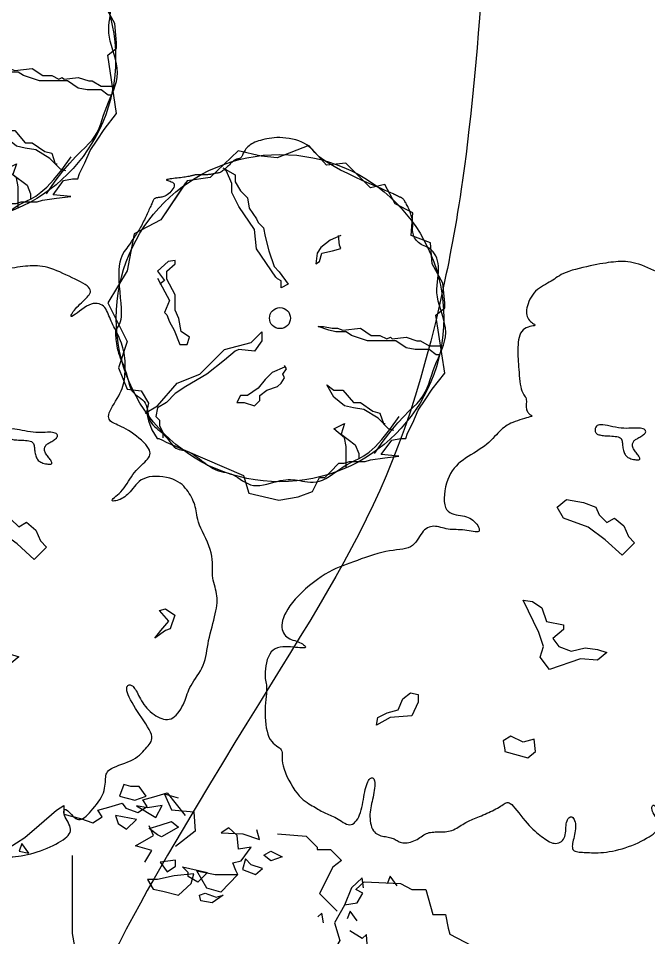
# Model space of a CAD drawing. Header units: metres. Extents: x 10 to 239, y 2 to 253.
# Drawn here: x 28.15 to 33.62, y 44.35 to 52.33 of the extents above; entities that cross this region are included whole.
import ezdxf

# ---------------------------------------------------------------- set-up
doc = ezdxf.new("R2010")
doc.units = ezdxf.units.M
doc.header["$MEASUREMENT"] = 0
doc.layers.add('1', color=7, linetype='Continuous')
doc.layers.add('cot200', color=9, linetype='Continuous')
doc.layers.add('bloques ARBOLES', color=7, linetype='Continuous', true_color=0xb8d897)

# ---------------------------------------------------------------- blocks, each defined once
blk = doc.blocks.new('ARBOL22')
for points in [[(-0.1967, 2.2503), (-0.1308, 2.2338), (-0.0828, 2.2503), (-0.1128, 2.2918), (-0.1487, 2.2918), (-0.1787, 2.3)], [(-0.0147, 2.2102), (-0.0769, 2.2007), (-0.1248, 2.2089), (-0.041, 2.1592)], [(-0.1668, 2.1096), (-0.1248, 2.1509), (-0.2146, 2.1676), (-0.2028, 2.1343)], [(-0.017, 2.0763), (-0.0351, 2.0847), (-0.0702, 2.1116), (-0.0231, 2.1261), (0.0249, 2.1427), (0.0549, 2.1178)], [(-0.6257, 2.0149), (-0.5839, 2.0067), (-0.6139, 2.0482)], [(0.4494, 1.974), (0.4194, 1.9988), (0.4494, 2.0155), (0.4973, 1.9906)], [(0.0068, 1.9268), (0.0427, 1.9517), (0.0427, 1.9765), (-0.0231, 1.9683)], [(0.4133, 1.9409), (0.3654, 1.9575), (0.3415, 1.9824), (0.3286, 1.9377), (0.3835, 1.916)], [(0.072, 1.9491), (0.1797, 1.9244), (0.1379, 1.8829), (0.0959, 1.9078), (0.0959, 1.9244)], [(0.1206, 1.9186), (0.0368, 1.9103), (-0.035, 1.8937), (-0.077, 1.8937), (-0.0531, 1.8523), (-0.0111, 1.8439), (0.0548, 1.8275), (0.1086, 1.877)], [(0.1447, 1.8275), (0.1686, 1.8357), (0.2165, 1.8191), (0.2465, 1.8275), (0.1986, 1.7944), (0.1506, 1.8026)]]:
    blk.add_lwpolyline(points, close=True)
for points in [[(-0.6732, 2.028), (-0.6014, 2.0743), (-0.5401, 2.1264), (-0.466, 2.1903), (-0.4347, 2.2112), (-0.4342, 2.1736), (-0.3629, 2.1548), (-0.3112, 2.137), (-0.2708, 2.1624), (-0.2896, 2.1911), (-0.2424, 2.2037), (-0.1859, 2.2209), (-0.1705, 2.1987), (-0.1189, 2.1808), (-0.0785, 2.2063), (-0.0973, 2.235), (-0.0501, 2.2475), (0.0064, 2.2647), (0.084, 2.1677)], [(0.0549, 2.242), (-0.0051, 2.2587), (0.0249, 2.1923), (0.1207, 2.184), (0.1267, 2.1012), (0.0417, 2.0356)], [(-0.089, 1.9683), (-0.059, 2.0179), (-0.1292, 2.038), (-0.052, 2.0826), (-0.0706, 2.1231)], [(0.3079, 1.915), (0.2359, 1.8405), (0.1761, 1.857), (0.1341, 1.9316), (0.212, 1.915), (0.3079, 1.915), (0.2995, 1.9326), (0.2876, 1.9657), (0.3235, 1.974), (0.3654, 2.032), (0.3115, 2.0237), (0.3056, 2.0817), (0.2697, 2.1148), (0.2378, 2.0931), (0.3294, 2.0899), (0.4014, 2.0651), (0.3894, 2.1066)], [(0.4776, 2.089), (0.6005, 2.0795), (0.6477, 2.0323), (0.6477, 2.0228), (0.7044, 2.0228), (0.7517, 1.9756), (0.7139, 1.9473), (0.6572, 1.8339), (0.7328, 1.7583)], [(-0.0949, 0.3639), (-0.2008, 0.6417), (-0.3384, 1.3293), (-0.3973, 1.6633), (-0.3973, 1.9973)], [(0.8453, 1.8594), (0.8394, 1.9008), (0.794, 1.8588), (0.764, 1.7842), (0.722, 1.7097), (0.7444, 1.6342), (0.7205, 1.5928), (0.7505, 1.5596), (0.7984, 1.568), (0.8643, 1.5762), (0.8582, 1.6591), (0.8402, 1.6424), (0.7864, 1.6755)], [(0.9891, 1.8677), (0.9591, 1.9092), (0.9472, 1.8759)], [(0.7643, 1.7857), (0.8183, 1.7939), (0.8422, 1.8352), (0.8122, 1.8519), (0.8481, 1.885), (1.0039, 1.8767), (1.0519, 1.8519), (1.1118, 1.8519), (1.1416, 1.7441), (1.1957, 1.7441), (1.2075, 1.6862), (1.2136, 1.6613), (1.3393, 1.5951)], [(0.6741, 1.7097), (0.6681, 1.751), (0.6502, 1.7346)], [(0.8179, 1.7179), (0.7879, 1.7594), (0.776, 1.7262)]]:
    blk.add_lwpolyline(points)
blk = doc.blocks.new('ARB5')
for points in [[(672, -3702), (710, -3685), (744, -3668), (776, -3650), (806, -3631), (835, -3610), (862, -3588), (890, -3563), (918, -3536), (947, -3507), (977, -3475), (1008, -3441), (1041, -3407), (1076, -3372), (1114, -3336), (1154, -3301), (1197, -3267), (1242, -3234), (1290, -3202), (1340, -3170), (1391, -3139), (1442, -3108), (1492, -3077), (1541, -3045), (1588, -3012), (1633, -2977), (1675, -2941), (1714, -2902), (1751, -2861), (1784, -2815), (1815, -2766), (1842, -2712), (1867, -2653), (1888, -2588), (1906, -2520), (1920, -2450), (1929, -2380), (1933, -2312), (1931, -2249), (1924, -2191), (1909, -2142), (1888, -2103), (1861, -2072), (1829, -2049), (1794, -2032), (1755, -2019), (1716, -2010), (1675, -2003), (1636, -1996), (1598, -1988), (1561, -1980), (1527, -1969), (1494, -1958), (1463, -1944), (1434, -1928), (1406, -1909), (1381, -1887), (1357, -1863), (1336, -1837), (1318, -1810), (1303, -1783), (1294, -1758), (1290, -1735), (1292, -1717), (1300, -1703), (1316, -1695), (1339, -1693), (1367, -1694), (1400, -1699), (1436, -1706), (1474, -1713), (1515, -1720), (1555, -1727), (1596, -1731), (1636, -1734), (1675, -1735), (1714, -1736), (1752, -1737), (1790, -1739), (1826, -1741), (1862, -1746), (1897, -1752), (1931, -1760), (1965, -1768), (1997, -1777), (2029, -1785), (2061, -1791), (2092, -1796), (2122, -1798), (2152, -1796), (2181, -1790), (2210, -1781), (2238, -1769), (2265, -1752), (2291, -1732), (2315, -1708), (2339, -1679), (2362, -1648), (2384, -1613), (2406, -1577), (2429, -1541), (2455, -1506), (2483, -1473), (2515, -1444), (2551, -1420), (2593, -1401), (2640, -1388), (2691, -1378), (2746, -1370), (2806, -1363), (2869, -1356), (2935, -1347), (3005, -1335), (3077, -1318), (3151, -1298), (3226, -1276), (3302, -1251), (3377, -1224), (3452, -1198), (3524, -1171), (3595, -1146), (3662, -1121), (3728, -1098), (3792, -1075), (3855, -1050), (3917, -1023), (3981, -993), (4047, -958), (4114, -919), (4185, -873), (4257, -823), (4330, -768), (4402, -709), (4473, -648), (4540, -586), (4604, -523), (4662, -461), (4713, -399), (4759, -339), (4797, -281), (4830, -225), (4857, -172), (4878, -120), (4893, -72), (4903, -26), (4907, 17), (4907, 56), (4901, 93), (4892, 126), (4879, 157), (4861, 184), (4841, 208), (4818, 229), (4792, 247), (4763, 263), (4734, 276), (4703, 288), (4672, 299), (4641, 310), (4611, 321), (4582, 333), (4554, 346), (4529, 360), (4508, 374), (4491, 387), (4478, 400), (4471, 412), (4471, 421), (4478, 428), (4492, 432), (4514, 433), (4542, 432), (4575, 429), (4613, 426), (4655, 422), (4700, 417), (4747, 413), (4795, 411), (4844, 410), (4892, 412), (4940, 418), (4985, 429), (5028, 446), (5066, 471), (5101, 503), (5130, 545), (5154, 593), (5174, 647), (5189, 704), (5201, 762), (5208, 818), (5213, 871), (5214, 919), (5213, 960), (5210, 995), (5205, 1026), (5200, 1054), (5195, 1082), (5190, 1111), (5187, 1143), (5186, 1179), (5187, 1221), (5190, 1268), (5195, 1321), (5200, 1377), (5205, 1437), (5210, 1500), (5213, 1566), (5214, 1632), (5213, 1700), (5209, 1767), (5202, 1834), (5192, 1898), (5179, 1958), (5162, 2014), (5143, 2065), (5120, 2110), (5093, 2147), (5065, 2178), (5035, 2204), (5006, 2226), (4978, 2246), (4953, 2264), (4932, 2283), (4917, 2303), (4907, 2326), (4903, 2352), (4902, 2381), (4902, 2414), (4902, 2452), (4900, 2495), (4895, 2543), (4884, 2596), (4866, 2656), (4843, 2720), (4814, 2786), (4781, 2854), (4745, 2920), (4707, 2984), (4668, 3044), (4629, 3097), (4590, 3143), (4553, 3182), (4516, 3214), (4481, 3242), (4446, 3266), (4413, 3287), (4381, 3306), (4350, 3324), (4321, 3341), (4292, 3359), (4265, 3376), (4238, 3393), (4212, 3409), (4186, 3424), (4159, 3438), (4133, 3451), (4106, 3463), (4079, 3474), (4051, 3485), (4023, 3496), (3995, 3507), (3966, 3520), (3936, 3534), (3906, 3551), (3876, 3569), (3846, 3590), (3815, 3610), (3784, 3630), (3754, 3647), (3724, 3661), (3694, 3670), (3666, 3673), (3638, 3670), (3611, 3660), (3585, 3644), (3561, 3622), (3539, 3595), (3518, 3564), (3499, 3528), (3482, 3489), (3467, 3447), (3454, 3402), (3442, 3356), (3432, 3308), (3423, 3259), (3414, 3211), (3405, 3163), (3397, 3116), (3387, 3071), (3378, 3028), (3368, 2988), (3357, 2951), (3346, 2917), (3333, 2887), (3321, 2862), (3307, 2842), (3292, 2827), (3277, 2817), (3263, 2813), (3248, 2813), (3235, 2820), (3224, 2831), (3215, 2848), (3208, 2870), (3204, 2898), (3203, 2929), (3204, 2965), (3208, 3003), (3213, 3043), (3220, 3085), (3227, 3127), (3236, 3168), (3245, 3208), (3254, 3247), (3263, 3286), (3271, 3324), (3279, 3362), (3285, 3400), (3290, 3440), (3293, 3480), (3293, 3521), (3292, 3563), (3288, 3604), (3281, 3645), (3273, 3684), (3262, 3720), (3248, 3753), (3231, 3782), (3212, 3806), (3191, 3826), (3168, 3842), (3143, 3855), (3118, 3866), (3091, 3874), (3064, 3880), (3038, 3886), (3011, 3891), (2986, 3896), (2961, 3901), (2936, 3906), (2913, 3912), (2890, 3918), (2869, 3925), (2849, 3933), (2830, 3943), (2812, 3953), (2794, 3963), (2776, 3974), (2758, 3984), (2738, 3992), (2717, 3999), (2693, 4004), (2667, 4006), (2639, 4006), (2609, 4003), (2579, 3998), (2548, 3991), (2517, 3981), (2486, 3970), (2457, 3957), (2430, 3942), (2404, 3926), (2379, 3909), (2354, 3892), (2331, 3875), (2307, 3860), (2283, 3846), (2259, 3834), (2234, 3825), (2208, 3818), (2181, 3813), (2153, 3809), (2125, 3807), (2096, 3806), (2067, 3806), (2037, 3806), (2007, 3806), (1976, 3805), (1945, 3804), (1914, 3802), (1883, 3799), (1852, 3794), (1822, 3787), (1791, 3777), (1762, 3765), (1732, 3751), (1703, 3736), (1675, 3719), (1646, 3701), (1619, 3684), (1592, 3666), (1565, 3650), (1538, 3634), (1512, 3620), (1486, 3607), (1460, 3594), (1433, 3582), (1405, 3570), (1377, 3558), (1348, 3546), (1317, 3533), (1285, 3520), (1252, 3507), (1219, 3493), (1185, 3478), (1151, 3463), (1117, 3448), (1083, 3432), (1050, 3416), (1017, 3400), (986, 3383), (955, 3367), (926, 3351), (899, 3335), (874, 3319), (852, 3305), (832, 3291), (814, 3280), (796, 3271), (779, 3266), (762, 3266), (742, 3272), (721, 3284), (696, 3305), (668, 3334), (636, 3370), (601, 3412), (565, 3457), (527, 3505), (489, 3553), (451, 3601), (413, 3645), (376, 3685), (341, 3722), (307, 3755), (274, 3785), (241, 3813), (210, 3838), (179, 3863), (148, 3886), (119, 3909), (89, 3930), (60, 3951), (31, 3969), (2, 3985), (-26, 3998), (-55, 4008), (-83, 4014), (-111, 4015), (-139, 4012), (-166, 4005), (-191, 3994), (-214, 3979), (-235, 3961), (-253, 3939), (-267, 3914), (-278, 3886), (-285, 3856), (-290, 3824), (-293, 3790), (-295, 3757), (-298, 3723), (-300, 3690), (-305, 3659), (-311, 3630), (-319, 3604), (-329, 3581), (-341, 3561), (-353, 3545), (-367, 3534), (-380, 3528), (-394, 3527), (-409, 3531), (-422, 3541), (-435, 3556), (-447, 3575), (-457, 3597), (-466, 3623), (-471, 3652), (-475, 3683), (-475, 3715), (-473, 3750), (-468, 3784), (-462, 3820), (-455, 3855), (-448, 3890), (-440, 3924), (-432, 3957), (-426, 3988), (-420, 4017), (-417, 4044), (-415, 4068), (-416, 4091), (-420, 4110), (-426, 4127), (-437, 4141), (-451, 4152), (-469, 4160), (-490, 4166), (-514, 4171), (-541, 4174), (-569, 4176), (-599, 4177), (-631, 4179), (-663, 4181), (-696, 4183), (-731, 4185), (-768, 4187), (-807, 4187), (-848, 4187), (-891, 4186), (-937, 4184), (-987, 4179), (-1039, 4173), (-1093, 4165), (-1149, 4155), (-1207, 4143), (-1266, 4128), (-1326, 4112), (-1386, 4094), (-1446, 4073), (-1506, 4051), (-1564, 4027), (-1621, 4002), (-1675, 3976), (-1727, 3949), (-1776, 3922), (-1820, 3895), (-1860, 3869), (-1896, 3843), (-1927, 3817), (-1952, 3790), (-1972, 3763), (-1986, 3736), (-1993, 3708), (-1995, 3678), (-1990, 3647), (-1980, 3616), (-1966, 3583), (-1949, 3551), (-1932, 3519), (-1915, 3487), (-1899, 3457), (-1886, 3428), (-1878, 3400), (-1874, 3376), (-1873, 3354), (-1877, 3337), (-1884, 3324), (-1894, 3317), (-1908, 3317), (-1924, 3324), (-1943, 3338), (-1964, 3358), (-1987, 3383), (-2012, 3409), (-2038, 3435), (-2064, 3459), (-2091, 3480), (-2118, 3494), (-2144, 3501), (-2170, 3500), (-2197, 3493), (-2223, 3479), (-2251, 3460), (-2279, 3436), (-2309, 3408), (-2340, 3376), (-2372, 3341), (-2406, 3303), (-2439, 3263), (-2472, 3222), (-2504, 3179), (-2533, 3136), (-2559, 3093), (-2580, 3050), (-2597, 3008), (-2610, 2967), (-2620, 2927), (-2626, 2888), (-2631, 2852), (-2633, 2817), (-2635, 2783), (-2637, 2752), (-2639, 2723), (-2643, 2696), (-2649, 2671), (-2658, 2647), (-2671, 2625), (-2689, 2603), (-2714, 2583), (-2746, 2563), (-2785, 2544), (-2830, 2525), (-2880, 2505), (-2933, 2486), (-2988, 2465), (-3042, 2444), (-3094, 2422), (-3142, 2398), (-3186, 2372), (-3224, 2345), (-3259, 2317), (-3290, 2288), (-3319, 2260), (-3345, 2231), (-3369, 2203), (-3392, 2176), (-3415, 2150), (-3436, 2124), (-3455, 2098), (-3470, 2072), (-3481, 2043), (-3487, 2012), (-3486, 1978), (-3477, 1939), (-3461, 1896), (-3438, 1849), (-3408, 1799), (-3375, 1745), (-3338, 1690), (-3299, 1633), (-3260, 1576), (-3222, 1519), (-3186, 1463), (-3153, 1408), (-3123, 1355), (-3096, 1305), (-3072, 1258), (-3053, 1215), (-3039, 1176), (-3029, 1141), (-3024, 1112), (-3024, 1088), (-3029, 1068), (-3036, 1053), (-3046, 1042), (-3058, 1035), (-3071, 1032), (-3085, 1032), (-3100, 1036), (-3114, 1042), (-3128, 1051), (-3142, 1064), (-3156, 1079), (-3170, 1097), (-3185, 1118), (-3199, 1141), (-3213, 1167), (-3228, 1195), (-3243, 1226), (-3259, 1257), (-3277, 1290), (-3296, 1324), (-3317, 1358), (-3340, 1391), (-3366, 1425), (-3395, 1457), (-3425, 1489), (-3457, 1519), (-3491, 1547), (-3525, 1573), (-3560, 1597), (-3595, 1618), (-3631, 1636), (-3666, 1650), (-3701, 1661), (-3736, 1667), (-3770, 1668), (-3804, 1663), (-3837, 1653), (-3869, 1637), (-3901, 1614), (-3931, 1586), (-3960, 1553), (-3987, 1517), (-4013, 1477), (-4036, 1436), (-4058, 1395), (-4077, 1354), (-4093, 1314), (-4108, 1274), (-4122, 1236), (-4135, 1198), (-4150, 1160), (-4165, 1121), (-4183, 1082), (-4204, 1042), (-4229, 1000), (-4257, 958), (-4287, 914), (-4317, 868), (-4347, 821), (-4376, 773), (-4403, 724), (-4426, 673), (-4445, 621), (-4461, 568), (-4474, 513), (-4485, 457), (-4494, 400), (-4504, 341), (-4514, 281), (-4525, 220), (-4539, 157), (-4554, 94), (-4570, 30), (-4587, -33), (-4604, -95), (-4620, -156), (-4635, -215), (-4648, -272), (-4659, -325), (-4668, -376), (-4675, -424), (-4679, -470), (-4681, -514), (-4681, -557), (-4678, -599), (-4672, -640), (-4664, -681), (-4653, -721), (-4642, -761), (-4630, -802), (-4619, -843), (-4609, -885), (-4601, -927), (-4596, -971), (-4594, -1016), (-4595, -1062), (-4596, -1111), (-4597, -1161), (-4596, -1213), (-4593, -1268), (-4585, -1326), (-4573, -1387), (-4554, -1450), (-4529, -1515), (-4502, -1582), (-4472, -1649), (-4441, -1715), (-4411, -1779), (-4384, -1840), (-4360, -1897), (-4341, -1949), (-4327, -1998), (-4316, -2042), (-4308, -2084), (-4301, -2123), (-4294, -2161), (-4288, -2197), (-4280, -2232), (-4270, -2268), (-4258, -2303), (-4244, -2338), (-4228, -2373), (-4210, -2408), (-4191, -2443), (-4170, -2477), (-4148, -2511), (-4124, -2544), (-4098, -2577), (-4070, -2608), (-4039, -2639), (-4003, -2667), (-3964, -2693), (-3919, -2717), (-3869, -2738), (-3813, -2756), (-3753, -2770), (-3689, -2781), (-3624, -2787), (-3560, -2789), (-3497, -2787), (-3437, -2779), (-3383, -2766), (-3335, -2747), (-3292, -2724), (-3255, -2697), (-3222, -2667), (-3192, -2635), (-3164, -2603), (-3139, -2570), (-3114, -2539), (-3089, -2510), (-3064, -2483), (-3039, -2459), (-3013, -2437), (-2988, -2416), (-2961, -2398), (-2934, -2383), (-2906, -2369), (-2878, -2358), (-2849, -2349), (-2823, -2343), (-2799, -2339), (-2779, -2338), (-2764, -2341), (-2756, -2346), (-2755, -2355), (-2763, -2367), (-2778, -2383), (-2799, -2402), (-2825, -2425), (-2855, -2450), (-2886, -2479), (-2918, -2510), (-2949, -2544), (-2978, -2581), (-3005, -2619), (-3031, -2660), (-3057, -2701), (-3083, -2742), (-3109, -2783), (-3137, -2822), (-3166, -2861), (-3197, -2897), (-3229, -2931), (-3262, -2963), (-3295, -2994), (-3327, -3024), (-3356, -3052), (-3383, -3079), (-3407, -3106), (-3425, -3133), (-3440, -3159), (-3449, -3186), (-3452, -3213), (-3449, -3242), (-3440, -3272), (-3425, -3304), (-3402, -3338), (-3372, -3374), (-3335, -3413), (-3294, -3452), (-3249, -3491), (-3201, -3530), (-3153, -3566), (-3104, -3600), (-3057, -3631), (-3012, -3657), (-2970, -3679), (-2931, -3699), (-2894, -3716), (-2860, -3731), (-2829, -3745), (-2800, -3759), (-2774, -3772), (-2751, -3787), (-2730, -3803), (-2714, -3821), (-2701, -3841), (-2694, -3864), (-2691, -3889), (-2694, -3919), (-2703, -3952), (-2719, -3989), (-2739, -4031), (-2764, -4075), (-2792, -4121), (-2820, -4168), (-2849, -4216), (-2877, -4264), (-2901, -4311), (-2922, -4356), (-2940, -4400), (-2954, -4443), (-2966, -4486), (-2975, -4528), (-2982, -4571), (-2987, -4615), (-2991, -4661), (-2994, -4707), (-2996, -4756), (-2997, -4805), (-2996, -4855), (-2994, -4905), (-2990, -4955), (-2985, -5004), (-2977, -5053), (-2967, -5100), (-2955, -5146), (-2942, -5190), (-2927, -5233), (-2911, -5275), (-2894, -5316), (-2877, -5355), (-2859, -5393), (-2841, -5429), (-2824, -5465), (-2806, -5499), (-2789, -5533), (-2773, -5567), (-2757, -5600), (-2741, -5633), (-2727, -5667), (-2713, -5701), (-2699, -5734), (-2686, -5768), (-2672, -5800), (-2657, -5830), (-2640, -5859), (-2621, -5885), (-2599, -5908), (-2575, -5927), (-2547, -5943), (-2517, -5954), (-2484, -5960), (-2449, -5962), (-2411, -5958), (-2372, -5948), (-2330, -5931), (-2287, -5909), (-2243, -5882), (-2200, -5852), (-2158, -5821), (-2120, -5791), (-2085, -5765), (-2056, -5743), (-2033, -5728), (-2017, -5722), (-2008, -5723), (-2005, -5732), (-2008, -5745), (-2017, -5764), (-2029, -5786), (-2046, -5811), (-2066, -5837), (-2088, -5864), (-2113, -5891), (-2139, -5918), (-2166, -5945), (-2194, -5972), (-2221, -5998), (-2248, -6024), (-2273, -6050), (-2297, -6074), (-2318, -6098), (-2336, -6121), (-2350, -6143), (-2358, -6166), (-2360, -6188), (-2356, -6211), (-2344, -6234), (-2324, -6257), (-2297, -6281), (-2263, -6305), (-2223, -6329), (-2178, -6354), (-2129, -6380), (-2077, -6406), (-2023, -6432), (-1968, -6459), (-1911, -6486), (-1855, -6512), (-1798, -6537), (-1741, -6560), (-1686, -6582), (-1632, -6601), (-1579, -6616), (-1529, -6629), (-1481, -6638), (-1434, -6645), (-1388, -6648), (-1344, -6650), (-1299, -6650), (-1255, -6648), (-1211, -6645), (-1167, -6641), (-1121, -6636), (-1074, -6630), (-1026, -6623), (-975, -6615), (-922, -6606), (-865, -6595), (-805, -6583), (-741, -6570), (-675, -6556), (-608, -6541), (-540, -6524), (-474, -6507), (-412, -6489), (-353, -6470), (-300, -6451), (-254, -6431), (-213, -6411), (-178, -6391), (-145, -6371), (-115, -6350), (-86, -6330), (-57, -6310), (-26, -6290), (7, -6271), (42, -6252), (78, -6232), (115, -6211), (152, -6188), (189, -6164), (224, -6136), (257, -6106), (288, -6073), (315, -6036), (340, -5998), (362, -5958), (381, -5917), (396, -5877), (409, -5837), (418, -5799), (423, -5763), (425, -5729), (423, -5698), (419, -5668), (411, -5641), (400, -5616), (387, -5593), (370, -5572), (352, -5554), (332, -5538), (312, -5523), (294, -5511), (280, -5500), (270, -5491), (267, -5484), (271, -5478), (284, -5473), (305, -5469), (332, -5464), (362, -5457), (395, -5448), (428, -5436), (460, -5419), (488, -5398), (513, -5370), (532, -5337), (548, -5299), (560, -5259), (570, -5216), (576, -5171), (580, -5126), (583, -5081), (584, -5037), (584, -4994), (583, -4952), (581, -4909), (579, -4865), (575, -4819), (572, -4772), (569, -4722), (565, -4669), (561, -4615), (557, -4559), (552, -4505), (546, -4452), (539, -4402), (531, -4356), (521, -4316), (510, -4282), (497, -4253), (484, -4229), (471, -4208), (459, -4190), (448, -4172), (438, -4155), (432, -4136), (428, -4116), (426, -4093), (426, -4070), (428, -4046), (429, -4021), (430, -3997), (429, -3974), (427, -3952), (422, -3932), (415, -3913), (406, -3896), (396, -3881), (385, -3868), (374, -3856), (362, -3846), (351, -3839), (341, -3832), (333, -3827), (327, -3823), (325, -3820), (327, -3816), (334, -3812), (346, -3807), (366, -3801), (392, -3793), (425, -3783), (462, -3772), (503, -3760), (546, -3747), (589, -3732), (632, -3717)], [(824, 2332), (399, 2445), (257, 2332), (285, 2105), (484, 2162), (710, 2048), (852, 2133), (824, 2303)], [(2410, 1425), (2523, 1680), (2920, 1708), (3175, 1850), (3146, 1708), (2976, 1623), (2778, 1566), (2693, 1368), (2551, 1254), (2410, 1283)], [(-564, 631), (2, 829), (172, 602), (115, 404), (200, 149), (484, -446), (314, -418), (144, -305), (59, -50), (-253, 7), (-253, 92), (-55, 262), (-168, 404), (-394, 489), (-649, 432), (-876, 461), (-1046, 517), (-876, 659)], [(-3907, -248), (-3822, 7), (-3737, 36), (-3539, 177), (-3652, 36), (-3794, -135), (-3624, -333), (-3737, -361)], [(-1556, -1495), (-1329, -1268), (-1018, -1552), (-706, -1779), (-253, -1949), (-140, -2147), (-309, -2289), (-621, -2232), (-848, -2147), (-904, -2005), (-1046, -1864), (-1188, -1949), (-1358, -1807), (-1443, -1609)], [(-1310, -3598), (-1260, -3604), (-1209, -3613), (-1158, -3623), (-1109, -3634), (-1061, -3643), (-1017, -3651), (-977, -3657), (-942, -3659), (-913, -3657), (-890, -3651), (-872, -3642), (-858, -3631), (-848, -3617), (-841, -3603), (-836, -3588), (-834, -3574), (-832, -3560), (-833, -3547), (-835, -3535), (-838, -3524), (-844, -3514), (-851, -3505), (-860, -3496), (-871, -3489), (-885, -3482), (-901, -3476), (-918, -3471), (-939, -3467), (-961, -3463), (-985, -3460), (-1012, -3458), (-1041, -3456), (-1072, -3454), (-1105, -3453), (-1138, -3451), (-1170, -3449), (-1201, -3446), (-1230, -3441), (-1256, -3435), (-1277, -3427), (-1294, -3418), (-1307, -3406), (-1317, -3392), (-1323, -3376), (-1328, -3359), (-1330, -3340), (-1332, -3321), (-1334, -3300), (-1336, -3278), (-1339, -3256), (-1342, -3234), (-1346, -3211), (-1351, -3189), (-1357, -3168), (-1364, -3148), (-1372, -3130), (-1381, -3113), (-1392, -3098), (-1405, -3084), (-1418, -3072), (-1434, -3061), (-1451, -3051), (-1469, -3043), (-1490, -3035), (-1512, -3029), (-1535, -3023), (-1558, -3019), (-1580, -3016), (-1601, -3014), (-1619, -3015), (-1634, -3017), (-1646, -3021), (-1652, -3028), (-1654, -3036), (-1653, -3046), (-1648, -3058), (-1640, -3071), (-1631, -3085), (-1620, -3100), (-1608, -3116), (-1595, -3132), (-1583, -3148), (-1570, -3165), (-1558, -3182), (-1547, -3199), (-1537, -3215), (-1529, -3232), (-1523, -3248), (-1519, -3264), (-1516, -3279), (-1516, -3294), (-1518, -3308), (-1522, -3321), (-1527, -3334), (-1534, -3346), (-1542, -3357), (-1551, -3367), (-1562, -3376), (-1574, -3386), (-1587, -3394), (-1601, -3403), (-1617, -3412), (-1633, -3422), (-1650, -3432), (-1668, -3443), (-1687, -3455), (-1704, -3467), (-1721, -3480), (-1735, -3493), (-1747, -3506), (-1755, -3519), (-1759, -3531), (-1758, -3544), (-1753, -3555), (-1743, -3566), (-1729, -3575), (-1711, -3583), (-1690, -3590), (-1665, -3595), (-1636, -3598), (-1604, -3598), (-1570, -3598), (-1533, -3596), (-1493, -3594), (-1450, -3593), (-1406, -3592), (-1359, -3594)]]:
    blk.add_lwpolyline(points, close=True)
blk = doc.blocks.new('ARB3')
for p, q in [((-527.9, 1369.5), (-414.8, 1304.8)), ((-495.6, 1337.1), (-511.7, 1353.3)), ((-447.1, 1223.9), (-495.6, 1337.1)), ((-414.8, 1304.8), (-414.8, 1240.1)), ((-447.1, 1143.1), (-447.1, 1223.9)), ((-414.8, 1240.1), (-366.3, 1159.2)), ((-382.5, 1013.7), (-447.1, 1143.1)), ((-366.3, 1159.2), (-301.7, 1094.6)), ((-237, 803.5), (-382.5, 1013.7)), ((-301.7, 1094.6), (-285.5, 997.5)), ((-285.5, 997.5), (-220.9, 900.5)), ((-220.9, 900.5), (-204.7, 868.1)), ((-204.7, 868.1), (-156.2, 819.6)), ((-220.9, 625.6), (-237, 803.5)), ((-156.2, 819.6), (-140.1, 738.8)), ((-140.1, 738.8), (-107.8, 609.4)), ((454.9, 704.5), (368.3, 639.5)), ((552.4, 747.9), (454.9, 704.5)), ((541.6, 661.2), (530.8, 747.9)), ((-43.1, 366.8), (-220.9, 625.6)), ((-107.8, 609.4), (-59.3, 463.8)), ((368.3, 639.5), (335.8, 585.3)), ((379.1, 585.3), (476.6, 607)), ((476.6, 607), (552.4, 628.7)), ((552.4, 628.7), (541.6, 661.2)), ((-1029, 509.4), (-1126.5, 422.7)), ((-964, 520.3), (-1029, 509.4)), ((-964, 487.8), (-964, 520.3)), ((335.8, 585.3), (325, 487.8)), ((325, 487.8), (357.5, 509.4)), ((357.5, 509.4), (379.1, 585.3)), ((-1126.5, 422.7), (-1061.5, 336)), ((-1039.9, 422.7), (-964, 487.8)), ((-1039.9, 346.8), (-1039.9, 422.7)), ((-59.3, 463.8), (-10.8, 415.3)), ((-1126.5, 357.7), (-1018.2, 151.7)), ((-964, 205.9), (-1039.9, 346.8)), ((-27, 350.6), (-43.1, 366.8)), ((5.3, 334.5), (-27, 350.6)), ((-10.8, 415.3), (70, 302.1)), ((-1061.5, 336), (-1104.8, 303.5)), ((5.3, 269.8), (5.3, 334.5)), ((70, 302.1), (5.3, 269.8)), ((-964, 65), (-964, 205.9)), ((-1018.2, 151.7), (-1061.5, 43.4)), ((-1061.5, 43.4), (-1039.9, 21.7)), ((-1039.9, 21.7), (-1018.2, -43.4)), ((-931.5, -10.8), (-964, 65)), ((-1018.2, -43.4), (-974.9, -119.2)), ((-909.9, -130.1), (-931.5, -10.8)), ((-974.9, -119.2), (-920.7, -249.3)), ((-834.1, -184.3), (-909.9, -130.1)), ((-269.4, -231.5), (-172.4, -134.5)), ((-172.4, -134.5), (-172.4, -215.4)), ((344.6, -86), (393.1, -86)), ((441.6, -118.3), (344.6, -86)), ((393.1, -86), (473.9, -102.2)), ((506.2, -134.5), (441.6, -118.3)), ((473.9, -102.2), (522.4, -102.2)), ((570.9, -134.5), (506.2, -134.5)), ((522.4, -102.2), (570.9, -118.3)), ((570.9, -118.3), (732.4, -102.2)), ((603.2, -134.5), (570.9, -134.5)), ((651.6, -166.9), (603.2, -134.5)), ((797.1, -215.4), (651.6, -166.9)), ((732.4, -102.2), (829.4, -166.9)), ((829.4, -166.9), (877.9, -166.9)), ((877.9, -166.9), (910.2, -166.9)), ((910.2, -166.9), (974.8, -199.2)), ((-920.7, -249.3), (-855.7, -249.3)), ((-855.7, -249.3), (-834.1, -184.3)), ((-511.7, -296.2), (-269.4, -231.5)), ((-172.4, -215.4), (-237, -312.4)), ((910.2, -215.4), (797.1, -215.4)), ((991, -215.4), (910.2, -215.4)), ((974.8, -199.2), (1007.1, -183)), ((1055.6, -215.4), (991, -215.4)), ((1007.1, -183), (1023.3, -199.2)), ((1023.3, -199.2), (1152.5, -183)), ((1152.5, -280.1), (1055.6, -215.4)), ((1152.5, -183), (1249.5, -215.4)), ((1249.5, -215.4), (1281.8, -215.4)), ((1281.8, -215.4), (1362.6, -263.9)), ((-641, -425.6), (-511.7, -296.2)), ((-414.8, -312.4), (-511.7, -393.3)), ((-382.5, -296.2), (-414.8, -312.4)), ((-237, -312.4), (-382.5, -296.2)), ((1233.3, -296.2), (1152.5, -280.1)), ((1233.3, -296.2), (1233.3, -296.2)), ((1362.6, -296.2), (1233.3, -296.2)), ((1362.6, -263.9), (1443.4, -263.9)), ((1362.6, -263.9), (1362.6, -263.9)), ((1427.2, -344.8), (1362.6, -296.2)), ((1443.4, -263.9), (1459.5, -263.9)), ((-511.7, -393.3), (-673.3, -522.6)), ((1459.5, -344.8), (1427.2, -344.8)), ((-737.9, -522.6), (-641, -425.6)), ((37.6, -458), (-75.5, -506.5)), ((21.5, -522.6), (53.8, -474.1)), ((53.8, -474.1), (37.6, -441.8)), ((-948, -603.5), (-737.9, -522.6)), ((-673.3, -522.6), (-867.2, -635.9)), ((-140.1, -571.2), (-204.7, -652)), ((-75.5, -506.5), (-140.1, -571.2)), ((5.3, -603.5), (37.6, -555)), ((37.6, -555), (21.5, -522.6)), ((-1125.7, -813.7), (-948, -603.5)), ((-867.2, -635.9), (-964.1, -700.5)), ((-204.7, -652), (-301.7, -716.7)), ((-188.6, -716.7), (-123.9, -668.2)), ((-123.9, -668.2), (-27, -635.9)), ((-27, -635.9), (5.3, -603.5)), ((425.4, -619.7), (490.1, -668.2)), ((490.1, -732.9), (425.4, -619.7)), ((490.1, -668.2), (570.9, -668.2)), ((570.9, -668.2), (667.8, -781.4)), ((-964.1, -700.5), (-1044.9, -781.4)), ((-366.3, -716.7), (-398.6, -781.4)), ((-301.7, -716.7), (-366.3, -716.7)), ((-188.6, -765.2), (-188.6, -716.7)), ((587, -813.7), (490.1, -732.9)), ((-1238.8, -878.4), (-1125.7, -813.7)), ((-1125.7, -829.9), (-1141.9, -910.8)), ((-1044.9, -781.4), (-1125.7, -829.9)), ((-398.6, -781.4), (-334, -781.4)), ((-334, -781.4), (-237, -813.7)), ((-237, -813.7), (-188.6, -765.2)), ((667.8, -829.9), (587, -813.7)), ((667.8, -781.4), (732.4, -781.4)), ((764.7, -846.1), (667.8, -829.9)), ((732.4, -781.4), (845.5, -862.3)), ((-1141.9, -910.8), (-1109.6, -943.1)), ((894, -926.9), (764.7, -846.1)), ((845.5, -862.3), (910.2, -878.4)), ((910.2, -878.4), (942.5, -975.5)), ((-1109.6, -943.1), (-1109.6, -991.6)), ((-1109.6, -991.6), (-1077.2, -1056.3)), ((490.1, -1024), (587, -975.5)), ((587, -975.5), (554.7, -1072.5)), ((991, -1024), (894, -926.9)), ((942.5, -975.5), (958.6, -975.5)), ((-1077.2, -1056.3), (-1077.2, -1104.8)), ((587, -1104.8), (490.1, -1024)), ((554.7, -1072.5), (684, -1169.5)), ((1039.4, -1040.2), (991, -1024)), ((603.2, -1185.7), (587, -1104.8)), ((684, -1169.5), (716.3, -1250.4)), ((603.2, -1218), (603.2, -1185.7)), ((603.2, -1315.1), (603.2, -1218)), ((716.3, -1250.4), (716.3, -1298.9)), ((603.2, -1379.8), (603.2, -1315.1))]:
    blk.add_line(p, q)
for points in [[(861.7, -1250.4), (941.7, -1135.3), (1012.5, -1042.6), (1074.8, -968.5), (1129.1, -909.8), (1176.2, -862.7), (1216.7, -824), (1251.2, -789.9), (1280.4, -757.1), (1305, -722.7), (1325.7, -686.4), (1343.3, -648.5), (1358.7, -609.6), (1372.6, -569.8), (1385.9, -529.7), (1399.4, -489.6), (1413.8, -449.9), (1429.6, -410.8), (1446.4, -372.3), (1463, -334), (1478.7, -295.9), (1492.5, -257.6), (1503.5, -219), (1510.8, -179.9), (1513.4, -139.9), (1510.8, -99), (1503.9, -57.5), (1493.8, -15.6), (1481.7, 26.2), (1468.9, 67.6), (1456.6, 108.4), (1445.9, 148), (1438, 186.2), (1433.8, 222.8), (1432.9, 257.7), (1434.3, 291), (1437.3, 323), (1441.1, 353.7), (1444.8, 383.3), (1447.6, 411.9), (1448.8, 439.6), (1447.5, 466.5), (1444, 492.3), (1438.4, 516.9), (1430.9, 540), (1421.8, 561.3), (1411.3, 580.6), (1399.5, 597.6), (1386.8, 612.1), (1373.4, 623.9), (1359.3, 633.5), (1345, 641.4), (1330.6, 648.1), (1316.3, 654.2), (1302.4, 660.2), (1289, 666.7), (1276.4, 674.1), (1264.8, 682.9), (1254.2, 693), (1244.7, 704), (1236.4, 715.9), (1229.1, 728.2), (1223, 740.8), (1218.1, 753.4), (1214.5, 765.7), (1212, 777.6), (1210.6, 789.1), (1210.1, 800.1), (1210.1, 810.9), (1210.5, 821.4), (1211.1, 831.7), (1211.6, 841.9), (1211.8, 852), (1211.5, 862.1), (1210.8, 872.2), (1209.6, 882.3), (1208.1, 892.4), (1206.1, 902.5), (1203.8, 912.6), (1201.2, 922.7), (1198.3, 932.8), (1195.2, 942.9), (1191.7, 953.1), (1188.1, 963.2), (1184.2, 973.3), (1180, 983.4), (1175.6, 993.5), (1170.9, 1003.6), (1166, 1013.7), (1160.8, 1023.8), (1155.5, 1033.7), (1150.1, 1043.3), (1144.8, 1052.4), (1139.6, 1060.9), (1134.6, 1068.7), (1129.9, 1075.4), (1125.6, 1081.1), (1121.8, 1085.5), (1118.4, 1088.9), (1115.3, 1091.4), (1112.5, 1093.2), (1109.7, 1094.5), (1107, 1095.5), (1104.3, 1096.3), (1101.4, 1097.3), (1098.2, 1098.4), (1094.8, 1099.7), (1091.3, 1101.3), (1087.6, 1103), (1083.7, 1104.8), (1079.8, 1106.7), (1075.8, 1108.7), (1071.7, 1110.7), (1067.7, 1112.7), (1063.7, 1114.7), (1059.9, 1116.7), (1056.3, 1118.5), (1052.9, 1120.2), (1049.8, 1121.7), (1047.1, 1123.1), (1044.8, 1124.2), (1042.8, 1125.2), (1039.8, 1126.6), (1034.5, 1128.9), (1025.3, 1133), (1010.8, 1139.3), (989.5, 1148.5), (960.1, 1161.2), (920.9, 1178.1), (871.4, 1199.6), (813.4, 1224.9), (749.7, 1253.4), (682.9, 1283.9), (615.8, 1315.7), (551, 1347.9), (491.1, 1379.6), (438.9, 1409.9), (396.3, 1438.1), (362.4, 1464.1), (335.3, 1488), (313.3, 1510), (294.8, 1530), (278, 1548.3), (261, 1564.8), (242.3, 1579.7), (220.5, 1593.1), (195.7, 1605), (168.7, 1615.3), (140, 1624.2), (110.3, 1631.5), (80.2, 1637.3), (50.4, 1641.6), (21.5, 1644.4), (-6, 1645.7), (-32.2, 1645.6), (-56.9, 1644.4), (-80.5, 1642), (-102.9, 1638.9), (-124.3, 1634.9), (-144.7, 1630.4), (-164.3, 1625.5), (-183.1, 1620.4), (-201.1, 1614.8), (-218.2, 1609), (-234.3, 1602.6), (-249.5, 1595.8), (-263.5, 1588.4), (-276.5, 1580.4), (-288.2, 1571.6), (-298.7, 1562.2), (-308, 1552.2), (-316.3, 1541.9), (-323.5, 1531.5), (-329.9, 1521.3), (-335.5, 1511.4), (-340.4, 1502), (-344.8, 1493.5), (-348.6, 1485.9), (-352, 1479.2), (-355.2, 1473.5), (-358.2, 1468.5), (-361.3, 1464.4), (-364.4, 1460.9), (-367.9, 1458), (-371.7, 1455.7), (-376, 1453.9), (-380.7, 1452.5), (-385.8, 1451.2), (-391.2, 1450), (-396.9, 1448.7), (-402.7, 1447), (-408.7, 1444.9), (-414.8, 1442.3), (-420.8, 1438.9), (-427, 1434.7), (-433.2, 1429.9), (-439.7, 1424.4), (-446.4, 1418.3), (-453.4, 1411.6), (-460.8, 1404.3), (-468.6, 1396.4), (-476.9, 1388.1), (-485.6, 1379.5), (-494.6, 1370.9), (-503.6, 1362.4), (-512.7, 1354.3), (-521.6, 1346.8), (-530.3, 1340.1), (-538.6, 1334.4), (-546.5, 1330), (-553.9, 1326.6), (-560.9, 1324.1), (-567.6, 1322.3), (-574, 1321), (-580.3, 1320), (-586.4, 1319.2), (-592.5, 1318.3), (-598.6, 1317.1), (-604.8, 1315.8), (-611.1, 1314.4), (-617.8, 1312.9), (-624.8, 1311.4), (-632.3, 1309.9), (-640.3, 1308.6), (-649.1, 1307.5), (-658.5, 1306.6), (-668.5, 1305.9), (-678.9, 1305.5), (-689.5, 1305.1), (-700, 1304.9), (-710.4, 1304.8), (-720.4, 1304.8), (-729.8, 1304.8), (-738.6, 1304.8), (-746.6, 1304.8), (-754.1, 1304.7), (-761.2, 1304.5), (-767.8, 1304.1), (-774.2, 1303.7), (-780.3, 1303), (-786.4, 1302.1), (-792.5, 1301), (-798.7, 1299.6), (-805.3, 1298.1), (-812.3, 1296.4), (-820, 1294.5), (-828.4, 1292.6), (-837.8, 1290.6), (-848.3, 1288.6), (-860.1, 1286.6), (-872.9, 1284.6), (-886.6, 1282.6), (-901.2, 1280.5), (-916.4, 1278.5), (-932, 1276.5), (-948, 1274.5), (-964.1, 1272.5), (-980.2, 1270.4), (-995.7, 1268.4), (-1010.1, 1266.4), (-1022.7, 1264.4), (-1033.1, 1262.3), (-1040.6, 1260.3), (-1044.8, 1258.3), (-1044.9, 1256.3), (-1040.8, 1254.2), (-1033.2, 1251.9), (-1023.2, 1249.2), (-1011.9, 1245.8), (-1000.4, 1241.6), (-989.6, 1236.2), (-980.8, 1229.5), (-974.9, 1221.2), (-972.8, 1211.3), (-974.2, 1200.1), (-978.6, 1188), (-985.3, 1175.4), (-994, 1162.9), (-1004.1, 1150.7), (-1014.9, 1139.5), (-1026.1, 1129.6), (-1037.1, 1121.4), (-1047.7, 1114.7), (-1058.1, 1109.4), (-1068.2, 1105.3), (-1077.8, 1102.3), (-1087, 1100), (-1095.8, 1098.4), (-1104.2, 1097.3), (-1112, 1096.3), (-1119.3, 1095.6), (-1126.1, 1094.8), (-1132.4, 1093.9), (-1138.3, 1092.7), (-1143.6, 1091.2), (-1148.4, 1089.1), (-1152.6, 1086.5), (-1156.5, 1083.1), (-1159.9, 1078.9), (-1163.1, 1074), (-1166.1, 1068.3), (-1169.2, 1061.8), (-1172.3, 1054.6), (-1175.8, 1046.7), (-1179.6, 1038), (-1183.9, 1028.5), (-1188.6, 1018.3), (-1193.7, 1007.5), (-1199.1, 996.2), (-1204.8, 984.3), (-1210.6, 972), (-1216.6, 959.3), (-1222.7, 946.3), (-1228.7, 933.1), (-1234.8, 919.6), (-1241, 906), (-1247.2, 892.4), (-1253.6, 878.8), (-1260.2, 865.2), (-1266.9, 851.8), (-1273.8, 838.5), (-1281, 825.5), (-1288.4, 812.7), (-1296, 800.1), (-1303.8, 787.6), (-1311.7, 775.3), (-1319.6, 763.1), (-1327.7, 750.9), (-1335.8, 738.8), (-1343.9, 726.6), (-1352, 714.4), (-1360.4, 702), (-1369.1, 689.2), (-1378.1, 676.2), (-1387.6, 662.6), (-1397.7, 648.5), (-1408.5, 633.7), (-1419.9, 618), (-1431.6, 600.9), (-1443.1, 581.8), (-1453.9, 559.9), (-1463.6, 534.6), (-1471.7, 505.2), (-1477.7, 471), (-1481.2, 431.5), (-1481.8, 386.3), (-1480.1, 336.7), (-1476.7, 284.4), (-1472.4, 231), (-1467.9, 178.3), (-1463.8, 127.9), (-1460.8, 81.5), (-1459.6, 40.7), (-1460.8, 6.8), (-1464.1, -20.6), (-1468.9, -42.5), (-1474.8, -59.7), (-1481.3, -73.1), (-1488, -83.6), (-1494.4, -92.1), (-1500, -99.5), (-1504.5, -106.5), (-1507.8, -113.5), (-1510.1, -120.8), (-1511.5, -128.8), (-1512.1, -137.6), (-1512.2, -147.6), (-1511.7, -159.1), (-1510.8, -172.3), (-1509.6, -187.4), (-1508.1, -204.3), (-1506.1, -222.7), (-1503.4, -242.3), (-1500, -263), (-1495.7, -284.4), (-1490.3, -306.4), (-1483.9, -328.6), (-1476.2, -350.8), (-1467.6, -373.1), (-1458.4, -395.4), (-1448.9, -417.9), (-1439.3, -440.4), (-1430.1, -463.1), (-1421.5, -486), (-1413.9, -509.2), (-1407.3, -532.5), (-1401.6, -555.8), (-1396.2, -578.8), (-1390.6, -601.1), (-1384.4, -622.6), (-1377.1, -643), (-1368.2, -661.8), (-1357.3, -679), (-1344, -694.2), (-1328.9, -708), (-1312.7, -720.8), (-1296, -733.2), (-1279.6, -745.8), (-1264.1, -759), (-1250.3, -773.3), (-1238.8, -789.5), (-1230.1, -807.7), (-1223.7, -827.7), (-1218.9, -848.9), (-1214.9, -870.7), (-1211.1, -892.6), (-1206.6, -914.2), (-1200.9, -934.8), (-1193, -953.9), (-1182.6, -971.2), (-1169.9, -986.8), (-1155.4, -1001.4), (-1139.5, -1015.2), (-1122.7, -1028.8), (-1105.6, -1042.6), (-1088.4, -1057), (-1071.9, -1072.5), (-1056.2, -1089.3), (-1041.3, -1107.1), (-1027.1, -1125.1), (-1013.3, -1142.9), (-999.7, -1159.8), (-986.3, -1175.2), (-972.7, -1188.5), (-958.7, -1199.2), (-944.3, -1206.8), (-929.3, -1212), (-913.5, -1215.8), (-896.8, -1219.1), (-879.1, -1222.7), (-860.3, -1227.6), (-840.2, -1234.7), (-818.7, -1245), (-795.8, -1259), (-771.6, -1276), (-746.5, -1295.2), (-720.8, -1315.4), (-694.6, -1335.8), (-668.4, -1355.3), (-642.3, -1373), (-616.7, -1387.9), (-591.9, -1399.2), (-567.7, -1407.7), (-544.1, -1414.1), (-521.1, -1419.2), (-498.7, -1423.9), (-476.6, -1429.2), (-455, -1435.7), (-433.6, -1444.5), (-412.5, -1455.9), (-391.3, -1469.5), (-369.9, -1484.2), (-347.8, -1499), (-324.8, -1513.2), (-300.7, -1525.6), (-275.1, -1535.3), (-247.8, -1541.5), (-218.6, -1543.4), (-187.9, -1541.6), (-156.3, -1536.8), (-124.3, -1530), (-92.4, -1522), (-61.1, -1513.4), (-31.1, -1505.3), (-2.7, -1498.4), (23.5, -1493.3), (47.8, -1490), (70.7, -1488.4), (92.5, -1488.3), (113.7, -1489.4), (134.7, -1491.5), (155.9, -1494.6), (177.7, -1498.4), (200.4, -1502.6), (224.1, -1506.6), (248.7, -1509.9), (274.3, -1511.8), (300.7, -1511.7), (328, -1509), (356.1, -1502.9), (385, -1493), (414.7, -1478.7), (445.1, -1460.9), (476.4, -1440.4), (508.4, -1418.2), (541.3, -1395.2), (575, -1372.4), (609.5, -1350.8), (644.9, -1331.2), (681.5, -1313.8), (720.4, -1295.1), (763.2, -1270.7), (811.4, -1236.2), (866.4, -1187.4), (929.9, -1119.7), (1003.2, -1029), (1087.9, -910.8)], [(-871.1, 1232.4), (-1097.3, 892.8), (-1339.7, 763.4), (-1404.3, 423.8), (-1582, 132.7), (-1404.3, -223.1), (-1485.1, -465.7), (-1404.3, -659.7), (-1275, -675.9), (-1210.4, -789.1), (-1226.6, -870), (-1210.4, -950.8), (-1178.1, -1031.7), (-1129.6, -1112.5), (-1113.5, -1112.5), (-1081.2, -1128.7), (-1048.8, -1144.9), (-1048.8, -1144.9), (-337.9, -1452.1), (-289.4, -1613.9), (-14.7, -1678.6), (163, -1646.2), (292.3, -1597.7), (340.7, -1500.7), (356.9, -1468.3), (405.4, -1468.3), (453.8, -1419.8), (534.6, -1338.9), (583.1, -1338.9), (631.6, -1322.8), (728.5, -1322.8), (777, -1322.8), (825.5, -1306.6), (954.7, -1290.4), (1084, -1274.3), (922.4, -1258.1), (1019.4, -1128.7), (1100.1, -1112.5), (1148.6, -1112.5), (1164.8, -1064), (1213.3, -967), (1261.7, -853.8), (1326.4, -756.8), (1391, -659.7), (1504.1, -514.2), (1423.3, 19.5), (1504.1, 84.2), (1504.1, 132.7), (1487.9, 310.6), (1391, 488.5), (1374.8, 682.6), (1197.1, 747.3), (1213.3, 957.5), (1051.7, 1038.3), (954.7, 1216.2), (825.5, 1183.9), (599.3, 1410.3), (421.5, 1394.1), (259.9, 1572), (-30.9, 1458.8), (-176.3, 1475), (-386.4, 1523.5), (-644.9, 1280.9), (-854.9, 1248.6), (-1097.3, 892.8)]]:
    blk.add_lwpolyline(points)
for radius in [1500, 96.3]:
    blk.add_circle((-4.7, -9), radius)
blk = doc.blocks.new('asddsd')
at = {"layer": 'bloques ARBOLES'}
for name, p, xscale, yscale, zscale in [('ARB3', (8.9483, 42.6924), 0.0009481531342317, 0.0009481531342317, 0.0009481531342317), ('ARB3', (11.7983, 40.4355), 0.0009481531342317, 0.0009481531342317, 0.0009481531342317), ('ARBOL22', (10.8003, 31.6973), 2.033276188942182, 2.033276188942182, 2.033276188942182)]:
    blk.add_blockref(name, p, dxfattribs=dict(at, xscale=xscale, yscale=yscale, zscale=zscale))
at = {"layer": 'bloques ARBOLES', "xscale": 0.0004740765671158, "yscale": 0.0004740765671158, "zscale": 0.0004740765671158, "rotation": 180}
for p in [(14.1365, 37.7662), (9.0288, 37.7292)]:
    blk.add_blockref('ARB5', p, dxfattribs=at)

msp = doc.modelspace()

# ---------------------------------------------------------------- linework, layer by layer
at = {"layer": 'cot200'}
for points, knots in [([(32.24418, 62.39456), (32.38045, 56.79785), (32.30142, 52.92242), (31.99676, 50.85097), (31.94235, 50.48102), (31.44613, 47.96476), (30.32362, 46.98206), (26.33632, 39.35365), (27.64037, 19.70346), (27.86413, 16.33161), (28.18175, 12.48726), (28.59309, 8.17099)], [0.0645062, 0.0645062, 0.0645062, 0.0645062, 0.8582408, 0.8582408, 0.8582408, 1, 2, 2.894986, 2.894986, 2.894986, 3.04856, 3.04856, 3.04856, 3.04856]), ([(35.25237, 62.39456), (36.09416, 58.26465), (36.36141, 54.40617), (35.98667, 50.85097), (35.72567, 48.37476), (34.19689, 42.15471), (29.51355, 37.70095), (32.79467, 19.70346), (33.40088, 16.37832), (34.21909, 12.53393), (35.24903, 8.17099)], [2.7022658, 2.7022658, 2.7022658, 2.7022658, 3.4672107, 3.4672107, 3.4672107, 4, 4.8900774, 4.8900774, 4.8900774, 5.0545247, 5.0545247, 5.0545247, 5.0545247])]:
    msp.add_open_spline(points, degree=3, knots=knots, dxfattribs=at)

# ---------------------------------------------------------------- block references
at = {"layer": '1', "lineweight": 0}
msp.add_blockref('asddsd', (18.62841, 9.30206), dxfattribs=at)

doc.saveas('drawing.dxf')
